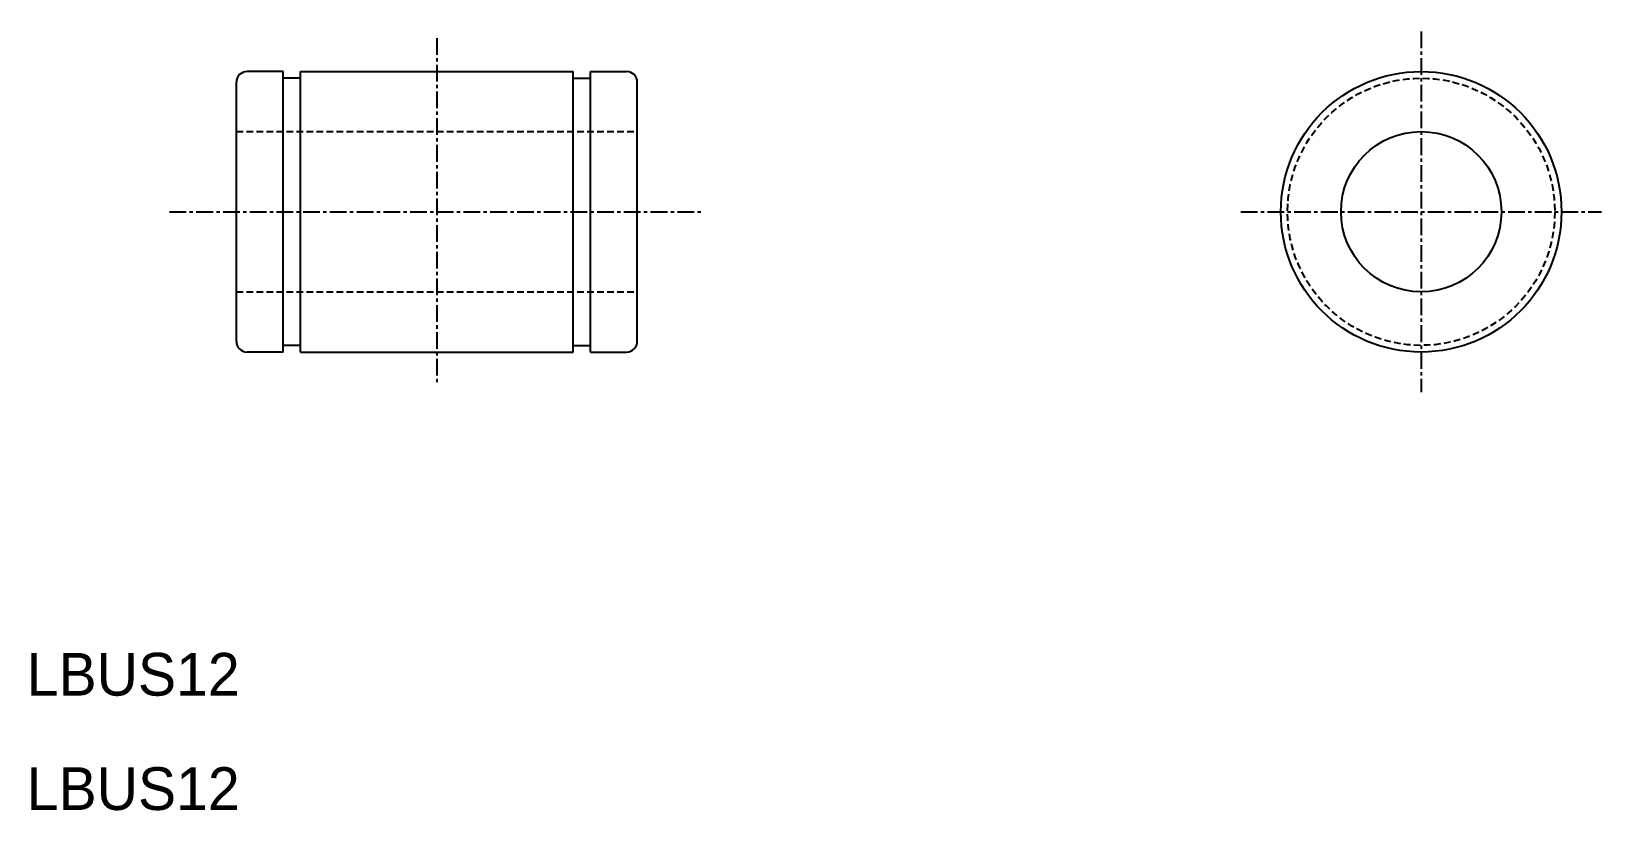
# Model space of a CAD drawing. Extents: x 115 to 232, y 155 to 213.
import ezdxf

# ---------------------------------------------------------------- set-up
doc = ezdxf.new("R2010")
doc.units = 0
doc.linetypes.add('CENTER', pattern=[2, 1.25, -0.25, 0.25, -0.25])
doc.linetypes.add('DASHED', pattern=[0.75, 0.5, -0.25])
doc.layers.get('0').update_dxf_attribs({"linetype": 'CONTINUOUS'})
doc.layers.add('CENTER', color=1, linetype='CENTER')

msp = doc.modelspace()

# ---------------------------------------------------------------- linework, layer by layer
at = {"color": 7, "linetype": 'CONTINUOUS'}
for p, q in [((130.26, 189.78), (130.26, 209.18)), ((133.76, 209.98), (131.06, 209.98)), ((132.41, 209.98), (132.41, 209.98)), ((133.08, 209.98), (133.08, 209.98)), ((133.76, 188.98), (133.76, 209.98)), ((135.06, 209.48), (133.76, 209.48)), ((135.06, 188.98), (135.06, 209.98)), ((135.06, 209.98), (155.46, 209.98)), ((155.46, 188.98), (155.46, 209.98)), ((155.46, 209.48), (156.76, 209.48)), ((156.76, 188.98), (156.76, 209.98)), ((156.76, 209.98), (159.46, 209.98)), ((160.26, 189.78), (160.26, 209.18)), ((135.06, 189.48), (133.76, 189.48)), ((155.46, 189.48), (156.76, 189.48)), ((133.76, 188.98), (131.06, 188.98)), ((135.06, 188.98), (155.46, 188.98)), ((156.76, 188.98), (159.46, 188.98))]:
    msp.add_line(p, q, dxfattribs=at)
at = {"color": 3, "linetype": 'DASHED'}
for p, q in [((130.26, 205.48), (160.26, 205.48)), ((130.26, 193.48), (160.26, 193.48))]:
    msp.add_line(p, q, dxfattribs=at)
at = {"color": 7, "linetype": 'CONTINUOUS'}
for radius in [10.5, 6]:
    msp.add_circle((218.92, 199.48), radius, dxfattribs=at)
at = {"color": 3, "linetype": 'DASHED'}
msp.add_circle((218.92, 199.48), 10, dxfattribs=at)
at = {"color": 7, "linetype": 'CONTINUOUS'}
for centre, start, end in [((131.06, 209.18), 90, 180), ((159.46, 209.18), 0, 90), ((131.06, 189.78), 180, 270), ((159.46, 189.78), 270, 0)]:
    msp.add_arc(centre, 0.8, start, end, dxfattribs=at)
at = {"layer": 'CENTER', "color": 1, "linetype": 'CENTER'}
for p, q in [((218.92, 212.98), (218.92, 185.98)), ((145.26, 212.48), (145.26, 186.48)), ((125.26, 199.48), (165.26, 199.48)), ((205.42, 199.48), (232.42, 199.48))]:
    msp.add_line(p, q, dxfattribs=at)

# ---------------------------------------------------------------- texts
at = {"color": 7, "linetype": 'CONTINUOUS'}
for p in [(114.57, 163.26), (114.57, 154.7)]:
    msp.add_text('LBUS12', height=3.2, dxfattribs=at).set_placement(p)

doc.saveas('drawing.dxf')
